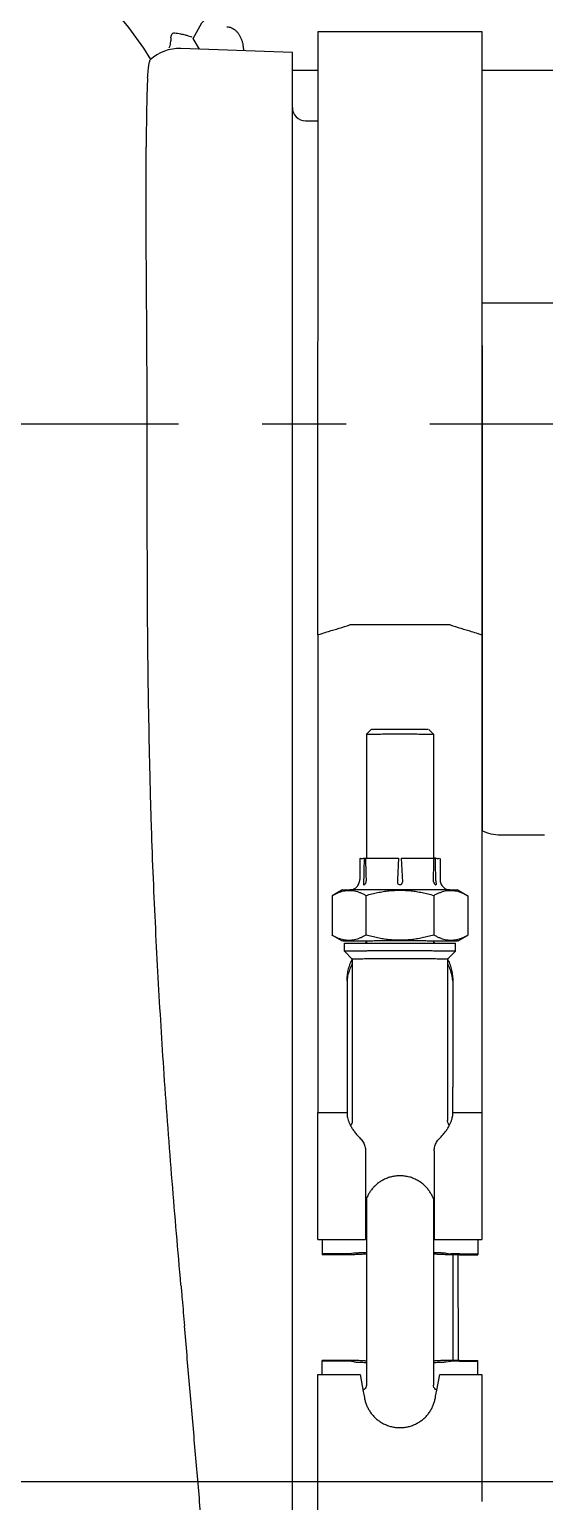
# Model space of a CAD drawing. Header units: millimetres. Extents: x 156850 to 204135, y 56350 to 74150.
# Drawn here: x 158248.3 to 158297, y 61480.2 to 61619.4 of the extents above; entities that cross this region are included whole.
import ezdxf

# ---------------------------------------------------------------- set-up
doc = ezdxf.new("R2010")
doc.units = ezdxf.units.MM
doc.header["$LTSCALE"] = 150
doc.linetypes.add('X-2F-PLAN$0$CENTER', pattern=[2, 1.25, -0.25, 0.25, -0.25])
doc.layers.add('-----33 Equipment', color=5, linetype='Continuous')

# ---------------------------------------------------------------- blocks, each defined once
blk = doc.blocks.new('X-2F-PLAN$0$A$C73FA2420')
at = {"color": 0, "linetype": 'Continuous'}
for p, q in [((1864.582577559748, 1176.512141652813), (1864.632579110214, 1176.490116251109)), ((1862.938211995293, 1165.08194425609), (1863.305363775231, 1175.637709734903)), ((1863.244077970157, 1173.875717497198), (1864.267204968957, 1174.467793952907)), ((1628.241741446429, 1165.048758686928), (1857.717785771587, 1165.080409029091)), ((1857.717785771587, 1165.080409029091), (1862.938211827073, 1165.081944258476)), ((1861.234195032041, 1162.650207281404), (1861.234195032041, 1165.081245668407)), ((1856.47741543781, 1163.831049507426), (1856.477578287362, 1162.65513367299)), ((1723.505715552834, 1162.660866160993), (1736.290831138962, 1162.661456297385)), ((1736.290831138962, 1162.661456297385), (1736.44920227828, 1162.661442688492)), ((1736.44920227828, 1162.661442688492), (1737.949197124573, 1162.661151144013)), ((1737.949204090633, 1162.661151135631), (1737.949204090633, 1158.678213426087)), ((1737.949204090633, 1162.275393922988), (1739.296442315797, 1162.275271082413)), ((1739.228197089164, 1160.557470442494), (1739.228197089164, 1162.275399937702)), ((1739.296442315797, 1160.557341588021), (1739.296442315797, 1162.275271082413)), ((1750.724777531228, 1162.275389095594), (1749.268582881079, 1162.275267683028)), ((1749.268582881079, 1160.557338188402), (1749.268582881079, 1162.275267683028)), ((1749.353003876633, 1160.557466991013), (1749.353003876633, 1162.275396486279)), ((1750.724777531228, 1162.661142689874), (1750.724777531228, 1158.161142702214)), ((1750.72478914191, 1162.661142697674), (1761.224763272563, 1162.661434215319)), ((1761.224763272563, 1162.661434215319), (1762.724765391322, 1162.661142718804)), ((1762.724777531228, 1162.661142689874), (1762.724777531228, 1159.911142697383)), ((1807.890043388121, 1162.659568127478), (1762.724777531228, 1162.661073977302)), ((1807.890043381718, 1162.659435999929), (1863.404202220845, 1162.653246996109)), ((1863.404202220845, 1162.653246996109), (1864.904198486824, 1162.651864023879)), ((1864.904212883557, 1162.651864035579), (1864.904212883557, 1147.151864077721)), ((1778.948058608919, 1160.410958557914), (1779.461602178751, 1161.300479485712)), ((1783.21947471227, 1161.32693851029), (1779.476995130419, 1161.326939786028)), ((1783.748414983507, 1160.410956921522), (1783.21947471227, 1161.32693851029)), ((1739.155930118286, 1159.259938422882), (1739.205360206077, 1159.721187134506)), ((1749.442399867345, 1159.259934916394), (1749.381253653322, 1159.721183665679)), ((1777.224559710477, 1159.411135722883), (1761.974722889019, 1159.411140921293)), ((1775.162824654253, 1159.910613964021), (1762.596965505043, 1159.911233468098)), ((1777.224463407882, 1159.411087570828), (1777.97443958791, 1160.161079289799)), ((1777.974551940919, 1160.161135467177), (1778.724543915829, 1160.161135211587)), ((1808.818242659792, 1150.159525783674), (1808.818242659792, 1159.659525758005)), ((1736.356602424174, 1158.37053199939), (1735.924351296737, 1158.287194186414)), ((1737.949192955391, 1158.679629316321), (1736.356602424174, 1158.37053199939)), ((1754.521760468022, 1158.086143444001), (1736.948042568518, 1158.086149434617)), ((1752.262602067203, 1158.161438271229), (1750.724778008764, 1158.161142705416)), ((1754.327674499014, 1158.161547751573), (1752.262602067203, 1158.161438271229)), ((1755.724026062526, 1158.161578034516), (1754.327674499014, 1158.161547751573)), ((1758.646837224718, 1158.161561112618), (1755.724026062526, 1158.161578034516)), ((1759.109087959863, 1158.161548419797), (1758.646837224718, 1158.161561112618)), ((1778.927513759932, 1158.08613512438), (1778.743840606301, 1158.086135187012)), ((1783.245178209734, 1158.119445508288), (1779.502698627883, 1158.119446784083)), ((1786.747044116375, 1158.710937161173), (1784.747711246018, 1158.710937842785)), ((1798.49532045552, 1158.086128454015), (1786.754766762722, 1158.086132456199)), ((1786.755233051023, 1158.262713265023), (1786.754903007532, 1158.137727618916)), ((1798.948301089462, 1157.633171812573), (1798.495388402371, 1158.086094480008)), ((1784.515092146932, 1155.148927942908), (1784.499584886478, 1155.149197099381)), ((1784.765257376712, 1155.1364072531), (1784.515092142043, 1155.148927943199)), ((1786.764611412422, 1155.036417684692), (1784.765257376712, 1155.1364072531)), ((1784.507096690126, 1154.67363697791), (1784.515092146932, 1154.673902114679)), ((1786.764611412422, 1154.78640692099), (1784.515092142043, 1154.673902114504)), ((1735.924351296737, 1151.535770466784), (1736.4854070734, 1151.427491051087)), ((1736.4854070734, 1151.427491051087), (1737.949192961678, 1151.142672998423)), ((1736.487031439086, 1151.427177296719), (1736.545062453952, 1151.532120793709)), ((1754.523081685649, 1151.736143443501), (1736.945882179425, 1151.736149435281)), ((1737.949204090633, 1151.144088859728), (1737.949204090633, 1147.161151177716)), ((1752.262601385126, 1151.661438288807), (1750.724778010743, 1151.661142722995)), ((1750.724777531228, 1151.661142719793), (1750.724777531228, 1147.161142732017)), ((1754.329276551958, 1151.661547815194), (1752.262601385126, 1151.661438288807)), ((1755.724026062526, 1151.661578052095), (1754.329276551958, 1151.661547815194)), ((1759.109087959863, 1151.661548437376), (1755.724026062526, 1151.661578052095)), ((1778.927511435468, 1151.736135124404), (1778.743838444119, 1151.736135186977)), ((1783.245178209734, 1151.703640659398), (1779.502698627883, 1151.703641935077)), ((1786.747041554772, 1151.111327756429), (1784.747708655428, 1151.111328437924)), ((1798.495318290894, 1151.73612845398), (1786.747041767929, 1151.736132458784)), ((1786.755326317623, 1151.559815529385), (1786.754999915021, 1151.684833678592)), ((1798.948299233685, 1152.189084786631), (1798.495386237744, 1151.736162427929)), ((1739.155930118286, 1150.561153921299), (1739.205360206077, 1150.099718549696)), ((1739.293681112817, 1149.860815953522), (1749.272010946064, 1149.862198737392)), ((1749.442399867345, 1150.561150414811), (1749.381253653322, 1150.099715080927)), ((1777.224556642468, 1150.411135722883), (1761.97470449016, 1150.411140921409)), ((1762.596965505043, 1149.911233495281), (1765.132124107215, 1149.910852005822)), ((1762.724777531228, 1149.911142724624), (1762.724777531228, 1147.161142732017)), ((1775.163973257761, 1149.910614488879), (1765.132124107215, 1149.910852005822)), ((1777.224460339872, 1150.411183874996), (1777.974436008721, 1149.661191644729)), ((1777.974548361613, 1149.661135467177), (1778.724540336523, 1149.661135211587)), ((1739.228197089164, 1149.263349004206), (1739.228197089164, 1147.545419508882)), ((1739.296145959524, 1149.387469537905), (1749.268953571212, 1149.388852841977)), ((1739.296442315797, 1149.263220148219), (1739.296442315797, 1147.54529065371)), ((1749.268582881079, 1149.263216748775), (1749.268582881079, 1147.545287254325)), ((1749.353003876633, 1149.263345552783), (1749.353003876633, 1147.545416057517)), ((1778.948054859182, 1149.4113116769), (1779.461316448869, 1148.522277774115)), ((1783.21947471227, 1148.495328812394), (1779.476995130419, 1148.495330088132)), ((1783.748411233886, 1149.411310040508), (1783.21947471227, 1148.495328812394)), ((1736.290830750135, 1147.161456339527), (1725.949220659211, 1147.161151209904)), ((1736.449202274904, 1147.161442730518), (1736.290830750135, 1147.161456339527)), ((1737.949197121779, 1147.161151186097), (1736.449202274904, 1147.161442730518)), ((1737.949204090633, 1147.545413494227), (1739.296442315797, 1147.54529065371)), ((1750.724777531228, 1147.545408666891), (1749.268582881079, 1147.545287254325)), ((1761.224763208185, 1147.161434257403), (1750.724789139465, 1147.161142739817)), ((1762.724765443942, 1147.161142760888), (1761.224763208185, 1147.161434257403)), ((1807.890043388121, 1147.15956816962), (1762.710359563469, 1147.161083146406)), ((1807.091664738837, 1147.144385804888), (1789.374604939716, 1147.143714853679)), ((1863.404201570083, 1147.151864060725), (1807.091664738837, 1147.144385804888)), ((1863.404202188831, 1147.153249049792), (1807.890043381718, 1147.159436061396)), ((1839.233949000714, 1127.837837177678), (1839.233949000714, 1147.146555094572)), ((1861.233949000714, 1127.837837177678), (1861.233949000714, 1147.150207229308)), ((1864.904208020424, 1147.151864061598), (1863.404202188831, 1147.153249049792)), ((1788.967024043668, 1145.395658744092), (1788.967600274598, 1141.234770113311))]:
    blk.add_line(p, q, dxfattribs=at)
for points in [[(1862.256812920095, 1178.4630794517), (1863.330753450631, 1179.133635582111), (1865.293280405691, 1180.527491909219), (1867.298536274815, 1182.204490231816), (1869.281214799383, 1184.174155208399), (1871.179560149438, 1186.435768663592), (1872.918175355648, 1188.957657999592), (1874.434426506981, 1191.690623883216), (1875.679230913054, 1194.564120196796), (1876.630469921511, 1197.518888152204), (1877.288788611535, 1200.528566071996), (1877.655924652587, 1203.560660580231), (1877.736470865319, 1206.58113568183), (1877.532073307433, 1209.632561132719), (1877.035148635623, 1212.692478492099), (1876.249607891426, 1215.699626359914), (1875.194131918834, 1218.596685296507), (1873.897326904, 1221.342956439999), (1872.402509142528, 1223.892756777117), (1870.749915251276, 1226.228157263016), (1869.005093533429, 1228.316308889596), (1867.239314639824, 1230.136107792612), (1865.619532995275, 1231.603377771215)], [(1864.324850706384, 1176.567759552097), (1864.461033905041, 1176.551595150027), (1864.582573737949, 1176.51214231312)], [(1864.259595879586, 1174.466886268521), (1865.740826503839, 1173.629073461983), (1866.840075818356, 1172.52708472911)], [(1761.97474250407, 1159.411141064309), (1761.947421975783, 1159.411649275979), (1761.792213067645, 1159.433700525085), (1761.640275247628, 1159.49000089441), (1761.501400598907, 1159.579530352203), (1761.498786695884, 1159.582192193309)], [(1736.949024368078, 1158.08545306063), (1736.864034597762, 1158.092670554703), (1736.745364523027, 1158.128657677677), (1736.637643075315, 1158.193955751602), (1736.548942731577, 1158.285005444603), (1736.48642582621, 1158.3945360129), (1736.484524419066, 1158.401405404322)], [(1736.545062453952, 1151.532120793709), (1736.634018996498, 1151.625492864114), (1736.744007191272, 1151.693065413798), (1736.866078884923, 1151.729970063781), (1736.949040797539, 1151.736816216377)], [(1761.49914908153, 1150.240452672588), (1761.501438707928, 1150.242784116126), (1761.640353825525, 1150.332321272988), (1761.792322467314, 1150.388609480578), (1761.947537949076, 1150.410636923276), (1761.974723861669, 1150.411140767916)]]:
    blk.add_lwpolyline(points, dxfattribs=at)
for centre, radius, start, end in [((1859.307781172218, 1175.776754088874), 4, 358.0079350543785, 43.15153107059511), ((1857.727415425819, 1163.831222616718), 1.25, 90.0079349322731, 180.0079347455097), ((1792.967024005367, 1145.396212693886), 4, 153.8079393795596, 180.0079347455097)]:
    blk.add_arc(centre, radius, start, end, dxfattribs=at)
for points, start_tangent, end_tangent in [([(1789.681951272185, 1178.397053118329), (1795.187981065712, 1178.549428126717), (1800.562169787241, 1178.658450133807), (1805.81045322842, 1178.733952683921), (1810.796884846641, 1178.776822863903)], (0.9994855732262767, 0.03207162160793864), (0.9999857207099871, 0.005344003751621971)), ([(1810.796884846641, 1178.776822863903), (1815.607811076916, 1178.793054367416), (1820.174284216017, 1178.800393469224), (1824.495765500469, 1178.808716055413), (1828.651188576128, 1178.817095548788)], (0.9999857207340366, 0.005343999241056214), (0.9999991638707424, 0.001293158037712333)), ([(1828.651188576128, 1178.817095548788), (1832.595352494507, 1178.823608965613), (1836.239053830854, 1178.83942015731), (1839.72525121097, 1178.864970586204), (1843.095835211803, 1178.887490316178)], (0.9999991639095392, 0.001293128077263474), (0.9999916850099103, 0.004077978808329348)), ([(1843.095835211803, 1178.887490316178), (1846.246600714396, 1178.896626742207), (1849.072076716926, 1178.903894544696), (1851.659869266325, 1178.910728814313), (1853.982502762577, 1178.907818633481)], (0.999991685433118, 0.004077875017594418), (0.9999788199578775, -0.006508428039751556)), ([(1860.52528380882, 1178.765838978696), (1859.319803638966, 1178.820032284129), (1857.839581210515, 1178.857344979711), (1856.071762598469, 1178.886418142123), (1853.982502762577, 1178.907818633481)], (-0.9980811585409886, 0.06191931011803486), (-0.9999788163841151, 0.006508977095960997)), ([(1860.52528380882, 1178.765838978696), (1861.250156140886, 1178.709129814117), (1861.787204243359, 1178.641885047487), (1862.115042242222, 1178.569735893281), (1862.227854913916, 1178.515695147624)], (0.9980811598209243, -0.06191928948470871), (0.6637982780431748, -0.7479116565961216)), ([(1766.342817049124, 1177.201432027621), (1770.888003732427, 1177.494726451987), (1775.475337079959, 1177.763071774389), (1780.115715567372, 1178.00555716228), (1784.837965136161, 1178.21890311141), (1789.681951272185, 1178.397053118329)], (0.9977454799719944, 0.06711152803700979), (0.9994855728453941, 0.03207163347835817)), ([(1746.418090190971, 1175.6187395046), (1751.303577966057, 1176.038475078123), (1756.237928569783, 1176.447003312525), (1761.238547892426, 1176.837812324287), (1766.342817049124, 1177.201432027621)], (0.996226619467561, 0.08679010694892705), (0.9977454717922092, 0.06711164964605136)), ([(1864.318098273478, 1176.568147201731), (1863.841814523214, 1176.622580646421), (1863.347833870794, 1176.746200986207)], (-0.9991737546426737, 0.04064244128426294), (-0.9568296798557132, 0.2906492108138486)), ([(1864.784902919899, 1176.206453908992), (1864.694708456751, 1175.660995228973), (1864.598349537351, 1175.22719249333), (1864.508309282362, 1174.920413492713)], (-0.1341009927092983, -0.9909676703880532), (-0.3183056532227881, -0.947988138704962)), ([(1864.632579110214, 1176.490116251109), (1864.784902919899, 1176.206453908992)], (0.905037565776766, -0.4253316406427143), (-0.1335898220623543, -0.991036709432433)), ([(1699.545313268784, 1171.998553342826), (1704.491473029251, 1172.244494084909), (1709.688751432346, 1172.572473496606), (1715.013940200326, 1172.959925545088), (1720.432096615317, 1173.38943000813), (1725.916416552616, 1173.846676908317), (1731.445892535499, 1174.320444585406), (1737.003595865215, 1174.802143850306), (1742.572802161914, 1175.28349955671)], (0.999142166172626, 0.04141173476120386), (0.9962838676296283, 0.0861304539696841)), ([(1746.418090190855, 1175.6187395046), (1745.09139242745, 1175.503292645386), (1743.810283641331, 1175.392097471107), (1742.572802161914, 1175.28349955671)], (-0.9962266194667657, -0.08679010695569465), (-0.9962838301675244, -0.08613088729853655)), ([(1864.508283542818, 1174.920434665226), (1864.368426310597, 1174.60570059123)], (-0.3183033569205252, -0.9479889097307271), (-0.7889413393071872, 0.614468520862905)), ([(1865.365248897579, 1171.272266770713), (1865.340763554676, 1171.050289607316), (1865.26761167543, 1170.828678587975), (1865.148726345389, 1170.616088576207), (1864.987120652222, 1170.41664104542), (1864.784259146079, 1170.233073139912), (1864.546297279419, 1170.072077253892), (1864.281809932087, 1169.939146440127), (1863.994872947689, 1169.83606219379), (1863.689711438841, 1169.765142661228)], (-0.0007289330326802012, -0.9999997343289159), (-0.98544258080431, -0.1700085878341634)), ([(1863.128163020476, 1169.696499929822), (1863.098633934394, 1169.694316948007)], (-0.9972815837019834, -0.07368475289044465), (-0.9972755876039747, -0.0737658618188615)), ([(1863.271118252072, 1169.708764806623), (1863.200142664718, 1169.702247148904), (1863.128163020476, 1169.696499929822)], (-0.995246536212339, -0.09738753598053676), (-0.9972815531727851, -0.07368516608303957)), ([(1863.689711353974, 1169.765142641729), (1863.482770343078, 1169.73336089158), (1863.271118252072, 1169.708764806623)], (-0.9854425807939284, -0.1700085878918249), (-0.9952463584636506, -0.09738935242301588)), ([(1807.890043388121, 1162.659568127478), (1808.009627003223, 1162.273994118092)], (0.2963208307997564, -0.9550884593770176), (0.2961283309837804, -0.955148162113233)), ([(1808.009627003223, 1162.273994118092), (1808.200009548222, 1161.659575228521), (1808.509410617989, 1160.659556874074), (1808.818242659792, 1159.659525758005)], (0.296128330893407, -0.9551481621412141), (0.2948221897641722, -0.9555521317138411)), ([(1779.113755329628, 1160.510878144822), (1779.207925172755, 1160.776244240289), (1779.328574713552, 1161.046861323121), (1779.461936787819, 1161.300325912016)], (0.2934981571353996, 0.9559596391900631), (0.4900587392068543, 0.8716894126517468)), ([(1779.461936787819, 1161.300325912016), (1779.476995130419, 1161.326939786028)], (0.4900587400669136, 0.8716894121602711), (0.4948122892881368, 0.8689998839894634)), ([(1783.236420247937, 1161.297797033796), (1783.372384011629, 1161.046859904774), (1783.497370795696, 1160.776242681895), (1783.595793700893, 1160.510876500688), (1783.667660386418, 1160.247859842784)], (0.5001178661009879, -0.8659573430628662), (0.2170292438097775, -0.9761651024967151)), ([(1739.155930118286, 1159.259938422882), (1739.144402420614, 1159.131428418215), (1739.133571530459, 1158.96785053669), (1739.123598901206, 1158.771643449611), (1739.114633192308, 1158.545732167317), (1739.106808054377, 1158.293484445021), (1739.101688979892, 1158.086152344185)], (-0.1065556782013598, -0.9943067371029729), (-0.02220845973732139, -0.9997533617431096)), ([(1739.205360206077, 1159.721187134506), (1739.214618148399, 1159.8514116148), (1739.218561016489, 1159.942042023118), (1739.221920295735, 1160.046999271028), (1739.224617792526, 1160.163840270776), (1739.226590716979, 1160.28984531702), (1739.227793145459, 1160.422081393015), (1739.228197089164, 1160.557470442494)], (0.1065556782647136, 0.9943067370915333), (0, 1.000000000000027)), ([(1739.229699600721, 1158.086133165285), (1739.240229146671, 1158.205190993787), (1739.251060036826, 1158.368768875313), (1739.261032666196, 1158.564975962392), (1739.269998374977, 1158.790887244686), (1739.277823512908, 1159.043134966982), (1739.284391430439, 1159.317958823929), (1739.289604218095, 1159.611262000282), (1739.291128362529, 1159.720132382296)], (0.1034983195511874, 0.9946296284790737), (0.01304157067326507, 0.9999149551021351)), ([(1739.291128362529, 1159.720132382296), (1739.293384164688, 1159.918672225496), (1739.29567491624, 1160.235606938601), (1739.296442315797, 1160.557341588021)], (0.01304157073229309, 0.9999149550991586), (0, 0.9999999999996788)), ([(1749.351146290777, 1158.086121637025), (1749.338119975524, 1158.205187077983), (1749.324721912853, 1158.368764669227), (1749.312385517755, 1158.564971746877), (1749.301294697332, 1158.79088331532), (1749.291614790447, 1159.04313155351), (1749.28349010204, 1159.31795602123), (1749.277041752473, 1159.611259718717), (1749.272365871817, 1159.918670163606), (1749.269532166654, 1160.235604574205), (1749.268582881079, 1160.557338188402)], (-0.1276676982211019, 0.9918169986627847), (0, 0.9999999999993705)), ([(1749.381253653322, 1159.721183665679), (1749.36980133655, 1159.851408444112), (1749.364923921763, 1159.942038779322), (1749.360768421669, 1160.046995822981), (1749.357431559241, 1160.163836566615), (1749.354991004802, 1160.289841422695), (1749.353503567865, 1160.422077528608), (1749.353003876633, 1160.557466991013)], (-0.1314169505845359, 0.991327183679706), (0, 1.000000000000598)), ([(1749.442399867345, 1159.259934916394), (1749.456659863354, 1159.131425376516), (1749.470057926024, 1158.967847785214), (1749.482394321123, 1158.771640707622), (1749.493485141429, 1158.545729139179), (1749.503165048314, 1158.293480900989), (1749.509497414227, 1158.086150727118)], (0.1314169506290038, -0.9913271836731425), (0.02746886546279354, -0.9996226595229304)), ([(1761.498385389103, 1159.582968918025), (1761.477588461828, 1159.572145704995), (1761.186870704172, 1159.404292765888), (1760.88697572134, 1159.197568279575), (1760.583922009217, 1158.950850028312), (1760.281822657795, 1158.661498753412)], (-0.8884263887260957, -0.4590191192203388), (-0.6936591309393751, -0.7203034152802317)), ([(1762.596487079514, 1159.911233514897), (1762.445398911019, 1159.900938591687), (1762.247618028428, 1159.865722572315), (1762.014324265532, 1159.800908407487), (1761.754973626579, 1159.703606977186), (1761.498385389103, 1159.582968918025)], (-0.9999999878755956, -0.0001557213470149467), (-0.8884263887746492, -0.4590191191342131)), ([(1775.161619266379, 1159.887233318528), (1775.217624239274, 1159.881186328596)], (0.9948691500819343, -0.101170026295742), (0.9935352115240759, -0.1135243739108909)), ([(1775.162824654137, 1159.910613964021), (1775.67739792366, 1159.881291599886), (1776.185938964714, 1159.793692552485), (1776.682484806865, 1159.648843880801), (1777.16121266305, 1159.448444449925)], (0.9999999997179282, -2.372860720315042e-05), (0.8993829814946152, -0.4371615863696277)), ([(1775.217624239274, 1159.881186328596), (1775.726165128406, 1159.79358725471), (1776.22271093342, 1159.64873855008), (1776.701440108358, 1159.448338433518), (1776.769873266225, 1159.414378036512)], (0.9935352114854349, -0.1135243742070236), (0.8920892455339032, -0.4518592457805925)), ([(1777.16121266305, 1159.448444449925), (1777.227007555077, 1159.415819363319)], (0.8993829817279073, -0.4371615858961257), (0.8923758264500588, -0.4512930138665082)), ([(1777.239315664512, 1158.086135739402), (1777.239278181572, 1158.093350699695), (1777.23753750755, 1158.429584127909), (1777.235633611097, 1158.721571026021), (1777.233590434422, 1158.965639489295), (1777.231433672016, 1159.1587202152), (1777.229190446204, 1159.29838510172), (1777.224559710245, 1159.411135735107)], (-0.005165337920658791, 0.999986659578415), (-0.9998738989159179, -0.01588037378513105)), ([(1777.993881303119, 1158.086135558377), (1777.993060605251, 1158.310208300012), (1777.991252149339, 1158.722877830092), (1777.989247877849, 1159.090858166106), (1777.987071288866, 1159.409835075028), (1777.984747901093, 1159.676068844099), (1777.982304953854, 1159.886438126094), (1777.979771088809, 1160.038476533431), (1777.974551940802, 1160.161135481379)], (-0.003541888920450593, 0.9999937274920134), (-0.9998739520189193, -0.01587702986013666)), ([(1778.724543920602, 1160.16113522579), (1778.729763063719, 1160.038476277899), (1778.732296928763, 1159.886437870795), (1778.734739875887, 1159.676068590023), (1778.737063263659, 1159.409834820603), (1778.739239852643, 1159.090857911098), (1778.741244124249, 1158.722877574386), (1778.743052580161, 1158.310208045994), (1778.743873278028, 1158.086135302729)], (0.9998739542298541, 0.01587689069221503), (0.00354188893121876, -0.9999937274910927)), ([(1778.927490875474, 1158.086135200574), (1778.928868697723, 1158.471450786688), (1778.93076327059, 1158.903831602831), (1778.932862983667, 1159.289401703223), (1778.935143219656, 1159.623640630976), (1778.937577245058, 1159.902629740303), (1778.940136522986, 1160.123098138894), (1778.942791048321, 1160.282461036404), (1778.948053935426, 1160.411131243978)], (0.003331678293540233, 0.9999944499441669), (0.9997706154192249, 0.0214176690866121)), ([(1778.948260601843, 1160.411135102389), (1778.953730155481, 1160.282635281794), (1778.956384680816, 1160.123356950411), (1778.958943958743, 1159.902970083582), (1778.961377984146, 1159.624058515881), (1778.963658220135, 1159.289892230416), (1778.965757933329, 1158.904389021278), (1778.967652506079, 1158.472068561183), (1778.969032531488, 1158.08613518608)], (0.9998731628717449, 0.01592664947907725), (0.003331006778648233, -0.9999944521815217)), ([(1779.502698627883, 1158.119446784083), (1779.349789326661, 1158.399525393208), (1779.224802543409, 1158.670142615214), (1779.126379641006, 1158.935508788505), (1779.054512956645, 1159.198525438376), (1779.009962437907, 1159.460872259398), (1778.993587955367, 1159.723193512415), (1779.005758186569, 1159.985514755826), (1779.046104044537, 1160.247861549491)], (-0.5052212356462855, 0.8629898626599602), (0.2020468315225757, 0.9793758613893554)), ([(1779.046104044537, 1160.247861549491), (1779.113755329628, 1160.510878144822)], (0.2020468313511496, 0.9793758614251413), (0.2934981570574287, 0.9559596392116957)), ([(1783.716415151721, 1159.460870519513), (1783.676069293055, 1159.198523732077), (1783.608418009127, 1158.935507145128), (1783.514248168911, 1158.670141057693), (1783.393598628929, 1158.399523975677), (1783.245178209734, 1158.119445508288)], (-0.1000424572566223, -0.9949831690757226), (-0.4948122895574313, -0.8689998838335183)), ([(1783.667660386418, 1160.247859842784), (1783.712210904574, 1159.985513015825), (1783.728585385019, 1159.723191761121)], (0.2170292437450662, -0.976165102510753), (0.008012638314401022, -0.9999678982993611)), ([(1783.728585385019, 1159.723191761121), (1783.716415151721, 1159.460870519513)], (0.008012638180824108, -0.9999678983005256), (-0.1000424572335863, -0.994983169078163)), ([(1783.761068195105, 1159.640428526676), (1783.758892597631, 1159.902968447423), (1783.756333319703, 1160.123355314194), (1783.753678794368, 1160.282633645576), (1783.748413684429, 1160.411136166775)], (-0.0163442885660896, 0.9998664231947367), (-0.9999451020825316, -0.01047820694087613)), ([(1783.761326623033, 1159.624056879722), (1783.761068195105, 1159.640428526676)], (-0.01515915143452118, 0.9998850934710699), (-0.01634428696533851, 0.9998664232269712)), ([(1783.762253964087, 1159.548649598786), (1783.761326623033, 1159.624056879722)], (-0.009730360353210682, 0.9999526589224883), (-0.01515915067490193, 0.9998850934776023)), ([(1783.761519862455, 1159.54858868412), (1783.766305923462, 1159.521628437622), (1783.781340299756, 1159.455442800187), (1783.805529654375, 1159.3769331433), (1783.836569226347, 1159.299639239907), (1783.882490424439, 1159.210122900491), (1783.939253017539, 1159.122817796189), (1784.048705150024, 1158.99611063028)], (0.1743528296238854, -0.9846832438924507), (0.7147780323706513, -0.6993513883910587)), ([(1783.768981170258, 1158.086133549805), (1783.767601144966, 1158.472066924907), (1783.765706572216, 1158.904387385002), (1783.763606859022, 1159.289890594082), (1783.762253964087, 1159.548649598786)], (-0.003331006798093738, 0.9999944521808327), (-0.009730360256823632, 0.9999526589237822)), ([(1735.924351296737, 1158.287194186414), (1735.57744707691, 1158.226869480393), (1735.238495537196, 1158.130727145122), (1734.906947034178, 1157.997846760612), (1734.588173291413, 1157.82900970109), (1734.286413404741, 1157.625264326285), (1734.003611092921, 1157.386091247783), (1733.743109929143, 1157.111232059193), (1733.510341343121, 1156.802507787477), (1733.31111494475, 1156.463561806711), (1733.15065844066, 1156.099469776091), (1733.032820257358, 1155.715135911887), (1732.960699641146, 1155.316024636093), (1732.936578978202, 1154.909210568701), (1732.961277437047, 1154.502351482224), (1733.034061309416, 1154.10294648353), (1733.152850653045, 1153.717830667389), (1733.314296156866, 1153.353409792413), (1733.513565163012, 1153.015833743673), (1733.744773237151, 1152.709952277597), (1734.003247671993, 1152.43738494342), (1734.286139814416, 1152.198059337097), (1734.589397872915, 1151.993352537917), (1734.908178792917, 1151.824654369499), (1735.238927102881, 1151.692167615576), (1735.57755595562, 1151.596112244122), (1735.924351296737, 1151.535770466784)], (-0.9928063302376269, -0.1197313268886614), (0.9927909386714713, -0.1198588840747912)), ([(1754.434545387165, 1158.131336488994), (1754.351953015081, 1158.158096699102)], (-0.947313440824955, 0.3203080467713956), (-0.9551569035495193, 0.2961001344182747)), ([(1754.632996847853, 1158.057288524986), (1754.555529075442, 1158.08787095052), (1754.434545387165, 1158.131336488994)], (-0.9255852030080762, 0.3785393400654372), (-0.9473134409170669, 0.3203080465136123)), ([(1754.68197680579, 1158.036810261779), (1754.632996847853, 1158.057288524986)], (-0.9195757955888595, 0.3929126571884113), (-0.9255852031340795, 0.3785393397373453)), ([(1756.745594762033, 1154.911474301829), (1756.721899358905, 1155.312182468304), (1756.651206761831, 1155.707027970115), (1756.534948440618, 1156.089562270325), (1756.376142892987, 1156.452698846697), (1756.179720556829, 1156.789457250328), (1755.952133912127, 1157.094196765218), (1755.700297022122, 1157.363556718803), (1755.430451723165, 1157.596538468613), (1755.147517522215, 1157.793857205776), (1754.855035410728, 1157.957071244309), (1754.68197680579, 1158.036810261779)], (0, 0.9999999999995834), (-0.9195757957278945, 0.3929126568525146)), ([(1760.281822657795, 1158.661498753412), (1760.115473782527, 1158.510175666481), (1759.933185064117, 1158.384647200699), (1759.73854649032, 1158.286740258511), (1759.534588647075, 1158.216988480184), (1759.323912598309, 1158.175342402013), (1759.109529407811, 1158.16154846322)], (-0.6936591309464097, -0.7203034152722437), (-0.9999999738779175, -0.0002285723541741429)), ([(1777.239313234459, 1151.736135662824), (1777.240833742893, 1152.105690870318), (1777.242184629547, 1152.517272151017), (1777.243313853396, 1152.958957655123), (1777.244207213633, 1153.425192931085), (1777.24485347583, 1153.910114799917), (1777.245244512917, 1154.407625087595), (1777.245375407278, 1154.911467313708), (1777.245244512917, 1155.415305369825), (1777.24485347583, 1155.912803200132), (1777.244207213633, 1156.397704480682), (1777.243313853396, 1156.86391129659), (1777.242184629547, 1157.305560826731), (1777.240833742893, 1157.71709907183), (1777.239315664512, 1158.086135739402)], (0.005168225831039934, 0.999986644632437), (-0.005165337878422442, 0.9999866595523919)), ([(1777.993879124871, 1151.736135327024), (1777.994652043097, 1151.965223578503), (1777.996007804526, 1152.452332952118), (1777.99711199454, 1152.968269537087), (1777.997951667639, 1153.506984448817), (1777.998516979394, 1154.062161747308), (1777.998801301932, 1154.62729248649), (1777.998801301932, 1155.195751025109), (1777.998516979394, 1155.76087270648), (1777.997951667639, 1156.316031995695), (1777.99711199454, 1156.854720157629), (1777.996007804526, 1157.370621566079), (1777.994652043097, 1157.857687748794), (1777.993881303119, 1158.086135558377)], (0.003542265628944489, 0.9999937261562336), (-0.003541888917104983, 0.9999937274908512)), ([(1778.743873278028, 1158.086135302729), (1778.74464401789, 1157.857687495125), (1778.745999779319, 1157.370621308801), (1778.747103969334, 1156.854719897092), (1778.747943642433, 1156.316031732713), (1778.748508954304, 1155.760872442101), (1778.748793276725, 1155.195750760497), (1778.748793276725, 1154.627292222693), (1778.748508954188, 1154.062161485024), (1778.747943642433, 1153.50698418828), (1778.747103969334, 1152.968269278295), (1778.745999779319, 1152.452332694316), (1778.74464401789, 1151.965223320527), (1778.743871099665, 1151.736135071318)], (0.0035418889179356, -0.9999937274904767), (-0.00354226562831502, -0.9999937261561156)), ([(1778.745950890821, 1158.20140886039), (1778.790202914039, 1158.14745983819)], (0.639646117749568, -0.7686695285027157), (0.6287209588310942, -0.7776309895586992)), ([(1778.790202914039, 1158.14745983819), (1778.837309206254, 1158.088276680617)], (0.6287209593156509, -0.7776309891689493), (0.6167614604940368, -0.787150113286622)), ([(1778.969032531488, 1158.08613518608), (1778.969319726573, 1157.997999412299), (1778.970740048098, 1157.487739601813), (1778.971896818723, 1156.94727145962), (1778.972776476177, 1156.382931480475), (1778.973368707462, 1155.801336034725), (1778.973666569218, 1155.20930379699), (1778.973666569218, 1154.613775804231), (1778.973368707462, 1154.021734077425), (1778.972776476177, 1153.440119764709), (1778.971896818723, 1152.875751762011), (1778.970740048098, 1152.335246768082), (1778.969319726573, 1151.824941709987), (1778.969030328328, 1151.736135034007)], (0.003331006777041713, -0.9999944521777017), (-0.003331678316825337, -0.9999944499478746)), ([(1779.502698627883, 1151.703641935077), (1779.352033765172, 1152.263870575698), (1779.229215593776, 1152.805174058711), (1779.132919219555, 1153.335974135378), (1779.063160238205, 1153.86207456392), (1779.020712055615, 1154.386835165322), (1779.006439704564, 1154.911544629082), (1779.020712066675, 1155.436254084227), (1779.063160260324, 1155.961014661996), (1779.132919251686, 1156.487115040189), (1779.229215633124, 1157.017915038974), (1779.352033786941, 1157.559218333976), (1779.502698627883, 1158.119446784083)], (-0.2773473341787195, 0.9607697207048848), (0.2773473845685838, 0.9607697061591455)), ([(1783.245178209734, 1158.119445508288), (1783.395843070117, 1157.559216877329), (1783.518661243026, 1157.017913388612), (1783.614957621903, 1156.487113284587), (1783.684716604883, 1155.961012829095), (1783.727164785494, 1155.436252213723), (1783.741437133169, 1154.911542746006), (1783.727164767566, 1154.386833295401), (1783.684716572054, 1153.862072732416), (1783.614957582671, 1153.335972381814), (1783.51866120589, 1152.805172410619), (1783.395843053702, 1152.26386912103), (1783.245178209734, 1151.703640659398)], (0.2773473341960887, -0.9607697207005728), (-0.277347384568716, -0.9607697061587214)), ([(1783.768978967215, 1151.73613339779), (1783.76926836546, 1151.824940073828), (1783.770688686986, 1152.335245131922), (1783.77184545761, 1152.875750125677), (1783.772725115065, 1153.440118128376), (1783.773317346349, 1154.021732441208), (1783.773615208222, 1154.613774167898), (1783.773615208222, 1155.209302160714), (1783.773317346349, 1155.801334398391), (1783.772725115065, 1156.382929844316), (1783.77184545761, 1156.947269823402), (1783.770688686986, 1157.487737965595), (1783.76926836546, 1157.997997776023), (1783.768981170258, 1158.086133549805)], (0.003331678299279777, 0.9999944499453182), (-0.003331006777027384, 0.9999944521811392)), ([(1784.048705150024, 1158.99611063028), (1784.198574971524, 1158.875388108019), (1784.369187809061, 1158.7854548709), (1784.554488151218, 1158.729833216988), (1784.747711265809, 1158.710937857686)], (0.7147780324528401, -0.6993513883016008), (0.9999999700385791, -0.0002447980029395123)), ([(1784.256940136664, 1158.318758699577), (1784.278802106506, 1158.2570259723), (1784.347590806428, 1158.181111078185), (1784.397120006848, 1158.146744446014), (1784.50719779206, 1158.104503549403)], (-0.2115559253555025, -0.9773658938378955), (0.9811340898983323, -0.1933284708414921)), ([(1784.505294706556, 1158.341986149899), (1784.395384617965, 1158.363303694292), (1784.306114380714, 1158.365314814495), (1784.256940136664, 1158.318758699577)], (-0.9708258429355006, 0.2397857015918946), (-0.2115559253349013, -0.9773658938427287)), ([(1784.505294711445, 1158.341986148909), (1784.587674712879, 1158.324823054194), (1784.671300841728, 1158.313702300831), (1784.755582538201, 1158.308709384932)], (0.9708258430005354, -0.2397857013216165), (0.9997437899397409, -0.02263524871551271)), ([(1784.507197796949, 1158.104503548704), (1784.589544777409, 1158.091461050499), (1784.65369688964, 1158.085582539206)], (0.9811340898444743, -0.1933284711058703), (0.9980154637413408, -0.06296931107907834)), ([(1784.65369688964, 1158.085582539206), (1784.673137393547, 1158.084522382531), (1784.757385319914, 1158.083743506926)], (0.9980154637367386, -0.06296931121625592), (0.9996258022483459, 0.02735425875151119)), ([(1784.755582538201, 1158.308709384932), (1785.421746961307, 1158.293640937482), (1786.088353963685, 1158.278308361012), (1786.755326317623, 1158.262713277887)], (0.999748564982499, -0.02242335422905378), (0.9997222887387811, -0.02356576751233326)), ([(1784.757385319914, 1158.083743506926), (1784.844641702599, 1158.086147560098)], (0.9996199819785082, 0.02756613181630722), (0.9996213584034089, 0.02751617383148268)), ([(1784.844641702599, 1158.086147560098), (1785.423282854026, 1158.101979671395), (1786.089622789528, 1158.119973867317), (1786.73775819235, 1158.137232904031)], (0.9996213584059109, 0.02751617377505183), (0.999650551480289, 0.02643435123821216)), ([(1786.73775819235, 1158.137232904031), (1786.756327930256, 1158.137723856082)], (0.9996505514780556, 0.02643435111300775), (0.9996508315790289, 0.02642375692160762)), ([(1786.744222582667, 1158.660175727797), (1786.751722347341, 1158.570693072514), (1786.753516145865, 1158.437648411724), (1786.755233051023, 1158.262713265023)], (0.9984580050788177, -0.05551226975413672), (0.008561836207657176, -0.9999633468105169)), ([(1786.756223386154, 1158.137723843218), (1786.756592522957, 1158.086132679775)], (0.007353272666201863, -0.9999729643316133), (0.006961922792197268, -0.9999757655206328)), ([(1786.756592522957, 1158.086132679775), (1786.757774896221, 1157.900154837524), (1786.759198922315, 1157.627080333419), (1786.760478549753, 1157.321744108223), (1786.761598578538, 1156.987773131812), (1786.762545704725, 1156.6291344809), (1786.763308677473, 1156.250088239904), (1786.763878434082, 1155.855136885599), (1786.764248206397, 1155.448971833393), (1786.764413601719, 1155.036416870775)], (0.006961922380646201, -0.9999757655258894), (0.0001505554039918355, -0.999999988667337)), ([(1798.493556926027, 1158.062950742489), (1798.498834372964, 1157.993924705195), (1798.500527707976, 1157.879887978313), (1798.502145093633, 1157.722560052411), (1798.503662945121, 1157.524235123128), (1798.505059128394, 1157.287805214291), (1798.506313284161, 1157.016718006576), (1798.507407123921, 1156.71492656169), (1798.508324697032, 1156.386831678683), (1798.509052623296, 1156.037217719713), (1798.509580287733, 1155.671182843391), (1798.509899996105, 1155.29406466271), (1798.510007086094, 1154.911362409708)], (0.9968834674219869, -0.07888822719273177), (0, -0.9999999999993247)), ([(1798.945888622431, 1157.58494792151), (1798.952133188024, 1157.500035195379), (1798.953603511211, 1157.374218656507), (1798.954989278573, 1157.209557713824), (1798.956268635928, 1157.008649167488), (1798.957421406987, 1156.774661463685), (1798.958429411752, 1156.511284727603), (1798.959276753711, 1156.22267256811), (1798.959950069315, 1155.913376573299), (1798.96043874044, 1155.588274520705), (1798.960735060042, 1155.2524934666), (1798.960834355326, 1154.911328880524)], (0.9987501275759159, -0.04998182343868984), (0, -0.9999999999999285)), ([(1784.459573110333, 1155.14507298969), (1784.405183288269, 1155.128004762926), (1784.315729520284, 1155.057241382601), (1784.265913697542, 1154.911423186015)], (-0.982752606404084, -0.1849251594372223), (4.311598442100243e-09, -0.9999999999997864)), ([(1784.488749495009, 1155.148739362892), (1784.459573110333, 1155.14507298969)], (-0.9979826698561911, -0.06348693318882578), (-0.9827526066181637, -0.1849251582882709)), ([(1784.499585206737, 1155.149178684806), (1784.488749495009, 1155.148739362892)], (-0.9998487476909667, -0.01739200322166055), (-0.9979826699205225, -0.06348693158998504)), ([(1754.688440968399, 1151.788836434309), (1754.855035215965, 1151.86581731349), (1755.147517188219, 1152.029049124802), (1755.430451258901, 1152.226381757006), (1755.700296538998, 1152.459374013124), (1755.952133508632, 1152.728741515486), (1756.179720283719, 1153.033486065688), (1756.376142740599, 1153.370247471088), (1756.534948384506, 1153.733385598229), (1756.651206755894, 1154.115920527023), (1756.721899358323, 1154.510766137799), (1756.745594762033, 1154.911474301829)], (0.9187380413721185, 0.3948675870907006), (0, 1.000000000000225)), ([(1784.265913697542, 1154.911423186015), (1784.287474263576, 1154.812343448226), (1784.35582709033, 1154.725006934488), (1784.507096509216, 1154.673650953977)], (4.305364754512296e-09, -1.000000000002597), (0.9999161799343413, 0.01294732046402774)), ([(1786.764413601719, 1154.786407735082), (1786.76424820628, 1154.373847449722), (1786.763878433965, 1153.967670487822), (1786.763308677357, 1153.572700778488), (1786.762545704609, 1153.193629955174), (1786.761598578421, 1152.834960786917), (1786.760478549637, 1152.500953720824), (1786.759198922198, 1152.195576262602), (1786.757774895988, 1151.922455872293), (1786.756590380566, 1151.736132232298)], (-0.0001505547264064779, -0.9999999886662028), (-0.006962592816903456, -0.999975760858284)), ([(1798.510007086094, 1154.911362409708), (1798.509899996105, 1154.528656745097), (1798.509580287733, 1154.151528379298), (1798.509052623296, 1153.785476693127), (1798.508324697032, 1153.435839544283), (1798.507407123921, 1153.107715429796), (1798.506313284161, 1152.805889138195), (1798.505059128394, 1152.534761976276), (1798.503662945121, 1152.298287588928), (1798.502145093633, 1152.099914304796), (1798.500527707976, 1151.942534853413), (1798.498834372964, 1151.828444181301), (1798.497082232381, 1151.759306134074)], (0, -0.9999999999996738), (-0.9973257114379186, 0.0730850552606258)), ([(1798.960834355326, 1154.911328880524), (1798.960735060042, 1154.570161133888), (1798.96043874044, 1154.234370642225), (1798.959950069315, 1153.909253023507), (1798.959276753711, 1153.599935579288), (1798.958429411869, 1153.311296424887), (1798.957421406987, 1153.04788757459), (1798.956268635928, 1152.813863144082), (1798.954989278573, 1152.612913838413), (1798.953603511211, 1152.448208746791), (1798.952133188024, 1152.322345366178), (1798.950595365954, 1152.237308669195)], (0, -0.9999999999996545), (-0.9988677101411737, 0.04757412773695596)), ([(1739.101666773204, 1151.736145098577), (1739.106808054377, 1151.52779339609), (1739.114633192308, 1151.275516124093), (1739.123598901206, 1151.04957098508), (1739.133571530459, 1150.853326238925), (1739.144402420614, 1150.689707457321), (1739.155930118286, 1150.561153921299)], (0.02218406024047889, -0.9997539034534613), (0.1065130634235009, -0.994311303024952)), ([(1739.291124138865, 1150.100773201906), (1739.289604218095, 1150.209325558098), (1739.284391430439, 1150.502648419177), (1739.277823512908, 1150.777497078117), (1739.269998374977, 1151.029774350114), (1739.261032666196, 1151.255719489127), (1739.251060036826, 1151.451964235283), (1739.240229146671, 1151.615583016828), (1739.229545160662, 1151.736161971407)], (-0.01304654327341849, 0.9999148902329632), (-0.103927967455043, 0.9945848267401357)), ([(1749.268582881079, 1149.263216748775), (1749.269532166654, 1149.584953259793), (1749.272365871817, 1149.901896317431), (1749.277041752473, 1150.209321030416), (1749.28349010204, 1150.502644404827), (1749.291614790447, 1150.777493664587), (1749.301294697332, 1151.029771440488), (1749.312385517755, 1151.255716852029), (1749.324721912853, 1151.451961573504), (1749.338119975524, 1151.615580048296), (1749.351337189553, 1151.736165462877)], (0, 1.0000000000004), (0.1281946782696832, 0.991749022921944)), ([(1749.509524884983, 1151.736139642424), (1749.503165048314, 1151.527789852116), (1749.493485141429, 1151.275512076216), (1749.482394321123, 1151.049566664617), (1749.470057926024, 1150.853321943083), (1749.456659863354, 1150.689703468292), (1749.442399867345, 1150.561150414811)], (-0.02743869494884474, -0.999623488129214), (-0.1313647284574201, -0.9913341051908723)), ([(1754.347224381869, 1151.663289664313), (1754.43931550812, 1151.69313703262)], (0.9555607320357716, 0.2947943136984099), (0.9468143862228459, 0.3217802325159402)), ([(1754.43931550812, 1151.69313703262), (1754.555528921308, 1151.734995459497), (1754.630098948139, 1151.764400246728)], (0.9468143861759251, 0.3217802326560549), (0.9259074545889223, 0.3777504275872646)), ([(1754.630098948139, 1151.764400246728), (1754.688440968399, 1151.788836434309)], (0.9259074544016153, 0.3777504280432324), (0.9187380411744105, 0.3948675875516893)), ([(1759.109087959863, 1151.661548437376), (1759.323851633118, 1151.647747913084), (1759.53446610854, 1151.606111080619), (1759.738544069463, 1151.536310789117), (1759.933295286261, 1151.438320170622), (1760.115524392109, 1151.312799092615), (1760.281822657795, 1151.161498773727)], (0.999999999490079, -3.19100947042078e-05), (0.6936215307597609, -0.7203396227250367)), ([(1760.281822657795, 1151.161498773727), (1760.583887552726, 1150.872142871376), (1760.886899793753, 1150.625410924316), (1761.186819507624, 1150.418616136594), (1761.477690190892, 1150.250626075198), (1761.498743240722, 1150.239667269692)], (0.6936215307832481, -0.7203396227006194), (0.8884031558302471, -0.4590640834211454)), ([(1777.224558176473, 1150.411135735107), (1777.229190446204, 1150.524033915892), (1777.231433672016, 1150.663770265528), (1777.233590434422, 1150.856919700222), (1777.235633611097, 1151.101053253573), (1777.23753750755, 1151.393100804824), (1777.239278181572, 1151.729389686312), (1777.239313234459, 1151.736135662824)], (0.9998731628772782, 0.01592664944763304), (0.00516822585013378, 0.9999866446772164)), ([(1777.974550151266, 1149.661135481496), (1777.979771088809, 1149.783960726287), (1777.982304953854, 1149.936079855717), (1777.984747901093, 1150.146526963508), (1777.987071288866, 1150.412834749615), (1777.989247877849, 1150.731880998821), (1777.991252149339, 1151.099925185612), (1777.993060605251, 1151.512652328296), (1777.993879124871, 1151.736135327024)], (0.9998731628713107, 0.01592664950243255), (0.003542265610888615, 0.9999937261588691)), ([(1778.743871099665, 1151.736135071318), (1778.743052580161, 1151.51265207259), (1778.741244124249, 1151.099924932409), (1778.739239852643, 1150.731880744803), (1778.737063263776, 1150.412834494608), (1778.734739875887, 1150.146526707918), (1778.732296928763, 1149.936079601117), (1778.729763063719, 1149.783960471395), (1778.724542126176, 1149.66113522579)], (-0.003542265610895372, -0.9999937261577243), (-0.999873162874433, -0.0159266495023778)), ([(1778.790203987155, 1151.673597298795), (1778.745944837225, 1151.619641775382)], (-0.6287352790843482, -0.7776194113088535), (-0.6396625195180666, -0.7686558795186466)), ([(1778.838235287694, 1151.733959142701), (1778.790203987155, 1151.673597298795)], (-0.6165370884002641, -0.7873258655873807), (-0.6287352794656256, -0.7776194109963149)), ([(1778.948056158377, 1149.411132431589), (1778.942791048321, 1149.539634952787), (1778.940136522986, 1149.698913284228), (1778.937577245058, 1149.919300150999), (1778.935143219656, 1150.1982117187), (1778.932862983667, 1150.532378004224), (1778.93076327059, 1150.91788121342), (1778.928868697723, 1151.350201673398), (1778.927488672314, 1151.736135048617)], (-0.9999451020826037, -0.01047820697231053), (-0.003331006781178351, 0.9999944521821138)), ([(1778.969030328328, 1151.736135034007), (1778.967652506079, 1151.350819447893), (1778.965757933329, 1150.918438631808), (1778.963658220135, 1150.532868531416), (1778.961377984146, 1150.198629603605), (1778.958943958743, 1149.919640494278), (1778.956384680816, 1149.699172095687), (1778.953730155481, 1149.539809198177), (1778.948260601843, 1149.411135132192)], (-0.003331678298851074, -0.9999944499441669), (-0.9998731628742816, -0.01592664948194038)), ([(1779.046104020206, 1149.574684221821), (1779.005758174928, 1149.837098017684), (1778.993587956298, 1150.099486239022), (1779.009962451528, 1150.361874450697), (1779.054512982955, 1150.624288219202), (1779.126379676745, 1150.887371960387), (1779.22480258462, 1151.152805801481), (1779.349789348547, 1151.423491970578), (1779.502698627883, 1151.703641935077)], (-0.2019973072460697, 0.979386077023188), (0.5051253418904327, 0.8630459947071364)), ([(1783.245178209734, 1151.703640659398), (1783.393598646158, 1151.42349055229), (1783.514248205931, 1151.152804243087), (1783.608418046148, 1150.887370316312), (1783.676069322741, 1150.624286512611), (1783.716415167321, 1150.361872710695)], (0.4947167650176134, -0.869054268967014), (0.1000171183508032, -0.9949857164990858)), ([(1783.762265115627, 1150.275219552685), (1783.763606859022, 1150.532866895199), (1783.765706572216, 1150.918436995475), (1783.767601144966, 1151.350817811675), (1783.768978967215, 1151.73613339779)], (0.009657660731529965, 0.9999533637065746), (0.003331678337797245, 0.9999944499441669)), ([(1784.747708675219, 1151.111328423023), (1784.556140348548, 1151.092758096289), (1784.371051082504, 1151.037573218113), (1784.199635862722, 1150.947577003622), (1784.048702364904, 1150.826156126917)], (-0.9999999702048183, -0.0002441162986243614), (-0.7147785092360269, -0.6993509010033451)), ([(1784.50719779206, 1151.718075018725), (1784.397120032692, 1151.675834245281), (1784.347590829013, 1151.641465439403), (1784.278802117216, 1151.565542188589), (1784.256940118619, 1151.503797566518)], (-0.9811389216448416, -0.1933039483150329), (0.2114567460170436, -0.9773873564608202)), ([(1784.256940118619, 1151.503797566518), (1784.306114363251, 1151.457220853306), (1784.395384592237, 1151.459219692915), (1784.505294706556, 1151.480531790992)], (0.2114567459931488, -0.9773873564590083), (0.9708288222260454, 0.2397736389558213)), ([(1784.505294711445, 1151.480531791982), (1784.587674712529, 1151.497694071382), (1784.67130084231, 1151.508814533474), (1784.755582538201, 1151.5138076843)], (0.9708288222990009, 0.2397736386582488), (0.9997436564168823, 0.02264114504961296)), ([(1784.507197796949, 1151.718075019482), (1784.589544777526, 1151.731115650618), (1784.649963480188, 1151.736751415476)], (0.9811389216478971, 0.1933039482827666), (0.9978043174092242, 0.06623099087980203)), ([(1784.649963480188, 1151.736751415476), (1784.671374778845, 1151.737970558286)], (0.9978043174380746, 0.06623099024265679), (0.9988727042932156, 0.04746915446882036)), ([(1784.671374778845, 1151.737970558286), (1784.673137393082, 1151.738052959321), (1784.757385319914, 1151.738830994)], (0.9988727043416882, 0.04746915531482004), (0.9996256145781953, -0.02736111619019916)), ([(1784.755582538201, 1151.5138076843), (1785.421746961307, 1151.528880063619), (1786.088353963685, 1151.544216552924), (1786.755326317623, 1151.559815529385)], (0.999748432320342, 0.0224292682439733), (0.9997221516153902, 0.02357158393683141)), ([(1784.757385319914, 1151.738830994), (1784.855874259025, 1151.736117108318)], (0.9996197933637668, -0.02757297061903063), (0.9996213470141736, -0.02751658762936858)), ([(1784.855874259025, 1151.736117108318), (1785.423282854026, 1151.720590259123), (1786.089622789528, 1151.702591467998), (1786.737864274066, 1151.685325135011)], (0.9996213470088795, -0.02751658780689754), (0.9996503696289376, -0.02644122727710552)), ([(1786.737864274066, 1151.685325135011), (1786.756327930256, 1151.684836859873)], (0.9996503696381426, -0.02644122669296948), (0.9996506482830869, -0.02643069081186245)), ([(1786.755233050906, 1151.559815542423), (1786.753516145633, 1151.384825079178), (1786.751722347224, 1151.251722622488), (1786.749863088597, 1151.162089190795)], (-0.008559475262842562, -0.9999633670200669), (-0.9984580051214861, 0.05551226894282053)), ([(1786.756590380566, 1151.736132232298), (1786.756223385921, 1151.684836872912)], (-0.006962593763294869, -0.9999757608550144), (-0.007351531533147337, -0.9999729771286706)), ([(1739.228197089164, 1149.263349004206), (1739.227793145459, 1149.398739579017), (1739.226590716979, 1149.530980195617), (1739.224617792526, 1149.656992692093), (1739.221920295735, 1149.773843878298), (1739.218561016489, 1149.878813811578), (1739.214618148399, 1149.969459109183), (1739.205360206077, 1150.099718549696)], (0, 0.9999999999997888), (-0.106513063443809, 0.9943113030230981)), ([(1739.296442315797, 1149.263220148219), (1739.29567491624, 1149.584957695391), (1739.293384164688, 1149.901901058911), (1739.291124138865, 1150.100773201906)], (0, 0.9999999999991501), (-0.01304654333672396, 0.9999148902305128)), ([(1749.353003876633, 1149.263345552783), (1749.353503567982, 1149.39873654861), (1749.354991004919, 1149.530977198912), (1749.357431559707, 1149.656989504816), (1749.360768422135, 1149.773840430309), (1749.364923922345, 1149.87881015148), (1749.369801337016, 1149.969455365383), (1749.381253653322, 1150.099715080927)], (0, 1.000000000002349), (0.1313647283754877, 0.991334105202745)), ([(1761.498743240722, 1150.239667269692), (1761.755149683449, 1150.119085858809), (1762.014437879785, 1150.021757362876), (1762.247679845896, 1149.956894340285), (1762.445421870449, 1149.921610668418), (1762.596965505043, 1149.911233495281)], (0.8884031558260037, -0.4590640834562854), (0.9999999383047026, -0.0003512717914938161)), ([(1775.217624239274, 1149.939806784096), (1775.162770377123, 1149.933879604214)], (-0.9935405282761007, -0.1134778333686124), (-0.9948480671109251, -0.1013771343293197)), ([(1777.161214912659, 1150.372689760581), (1776.68248747685, 1150.172312900599), (1776.185941820499, 1150.027487508778), (1775.677400094923, 1149.939912182977), (1775.163973257877, 1149.910614109773)], (-0.8993995276062469, -0.4371275440220922), (-0.9999999734502492, -0.000230434866285421)), ([(1776.772352105007, 1150.407797798223), (1776.701440108358, 1150.372584261408), (1776.22271093342, 1150.172206863994), (1775.726165128406, 1150.027381724096), (1775.217624239274, 1149.939806784096)], (-0.8918368399658455, -0.4523572160059031), (-0.9935405283303872, -0.1134778329217341)), ([(1777.227500591427, 1150.405559983628), (1777.161214912659, 1150.372689760581)], (-0.8923393912876325, -0.4513650526397257), (-0.8993995277899671, -0.4371275436528049)), ([(1779.113755295519, 1149.311600425979), (1779.046104020206, 1149.574684221821)], (-0.2934296125561139, 0.9559806810147551), (-0.2019973070400555, 0.9793860770653682)), ([(1783.667660354404, 1149.574682515522), (1783.595793662011, 1149.311598782602), (1783.497370757046, 1149.046164949599), (1783.372383993817, 1148.775478781317), (1783.236114001018, 1148.523947380309)], (-0.2169765542913497, -0.9761768153816047), (-0.500116318741666, -0.86595823671016)), ([(1783.728585383738, 1150.099484487728), (1783.71221088653, 1149.837096277799), (1783.667660354404, 1149.574682515522)], (-0.00801065967693912, -0.9999679141514641), (-0.216976554227209, -0.976176815395167)), ([(1783.716415167321, 1150.361872710695), (1783.728585383738, 1150.099484487728)], (0.1000171182249326, -0.9949857165126217), (-0.008010659571714474, -0.9999679141527821)), ([(1783.748415907263, 1149.411137354327), (1783.753678794368, 1149.539807562018), (1783.756333319703, 1149.699170459528), (1783.758892597631, 1149.919638858119), (1783.761081171688, 1150.183042688877)], (0.9997706154166571, 0.02141766916790748), (0.01628612961846963, 0.9998673721968916)), ([(1783.761081171688, 1150.183042688877), (1783.761326623033, 1150.198627967387)], (0.01628613199212635, 0.9998673721574229), (0.01515100494570278, 0.9998852169491516)), ([(1783.761326623033, 1150.198627967387), (1783.762265115627, 1150.275219552685)], (0.01515100500913046, 0.9998852169383738), (0.009657660804261663, 0.9999533637075205)), ([(1784.048702364904, 1150.826156126917), (1783.935984040727, 1150.694929960417), (1783.8783974814, 1150.605004688783), (1783.829483635724, 1150.506543682481), (1783.797024932224, 1150.420254438883), (1783.774476997554, 1150.339180770912), (1783.761840363964, 1150.275225263904)], (-0.714778509287958, -0.6993509009500419), (-0.1888687109160901, -0.9820023472638872)), ([(1808.818242659792, 1150.159525783674), (1808.509410617989, 1149.159523054783), (1808.200009548222, 1148.159532952297), (1808.009268587222, 1147.543975333625)], (-0.2948298496088259, -0.9555497683429255), (-0.2961365000212839, -0.9551456293957881)), ([(1779.460423933109, 1148.524644198595), (1779.328574692248, 1148.775480198907), (1779.207925133058, 1149.04616650712), (1779.113755295519, 1149.311600425979)], (-0.4894763182843627, 0.8720165903458741), (-0.293429612707301, 0.955980680968667)), ([(1779.476995130419, 1148.495330088132), (1779.460423933109, 1148.524644198595)], (-0.4947167636877536, 0.8690542697145155), (-0.4894763184580493, 0.8720165902501001)), ([(1808.009268587222, 1147.543975333625), (1807.890043388121, 1147.15956816962)], (-0.2961365001481496, -0.9551456293565821), (-0.2963284124633332, -0.9550861070954828))]:
    blk.add_spline(points, degree=3, dxfattribs=dict(at, start_tangent=start_tangent, end_tangent=end_tangent))
blk = doc.blocks.new('X-2F-PLAN$0$zw$C47F')
at = {"layer": '-----33 Equipment'}
blk.add_line((4625.855062095216, 1136.297062433208), (4625.855062095216, 2236.297062433208), dxfattribs=at)
at = {"layer": '-----33 Equipment', "linetype": 'X-2F-PLAN$0$CENTER', "ltscale": 0.211328}
blk.add_line((4725.855062095216, 1136.297062433208), (4725.855062095332, 2236.297062433208), dxfattribs=at)
at = {"layer": '-----33 Equipment'}
blk.add_blockref('X-2F-PLAN$0$A$C73FA2420', (2898.048655769322, 848.0194521513768), dxfattribs=at)

msp = doc.modelspace()

# ---------------------------------------------------------------- block references
at = {"layer": '-----33 Equipment', "rotation": 90.00000000000001}
msp.add_blockref('X-2F-PLAN$0$zw$C47F', (160286.2969182887, 56856.21575695537), dxfattribs=at)

doc.saveas('drawing.dxf')
